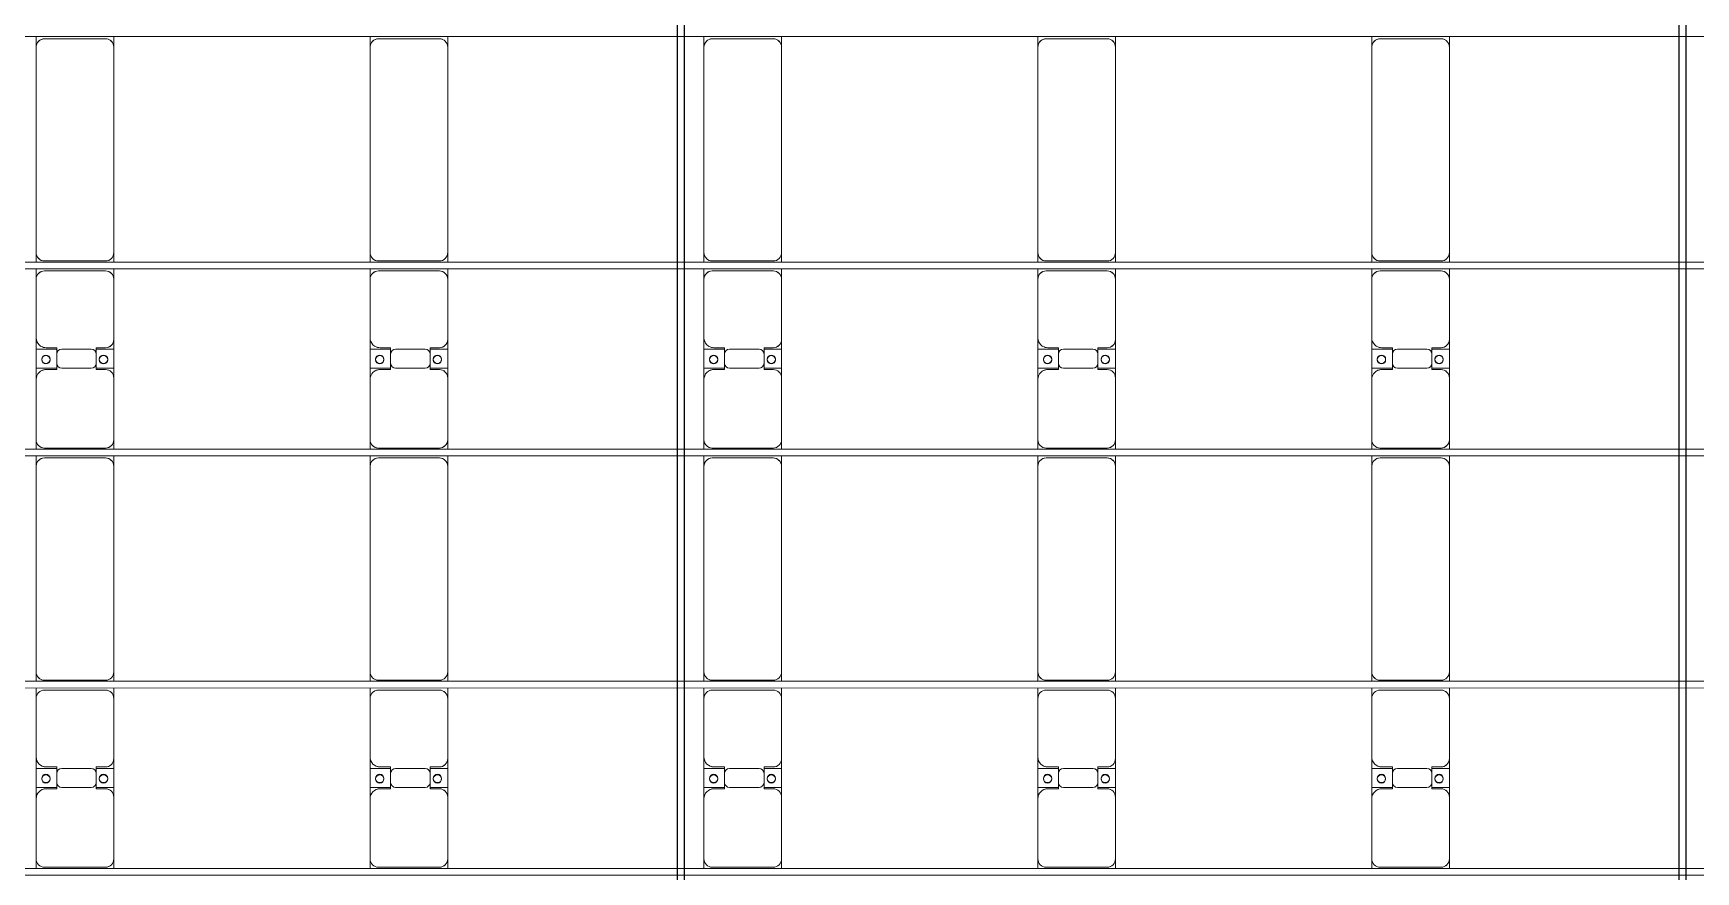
# Model space of a CAD drawing. Header units: millimetres. Extents: x -147246 to 112336, y -213734 to -86506.
# Drawn here: x -84365 to -74406, y -145905 to -140885 of the extents above; entities that cross this region are included whole.
import ezdxf

# ---------------------------------------------------------------- set-up
doc = ezdxf.new("R2010")
doc.units = ezdxf.units.MM
doc.layers.add('A-GENM', color=13, linetype='Continuous', lineweight=9)
doc.layers.add('S-BEAM', color=12, linetype='Continuous', lineweight=9)

# ---------------------------------------------------------------- blocks, each defined once
blk = doc.blocks.new('Dầm C52 - Dầm C52-18779-BỐ TRÍ KHUNG KẾT CẤU BÈ PIN 05')
at = {"layer": 'S-BEAM', "color": 1}
blk.add_line((-74474.3, 20), (74474.3, 20), dxfattribs=at)
blk = doc.blocks.new('Dầm C52 - Dầm C52-18780-BỐ TRÍ KHUNG KẾT CẤU BÈ PIN 05')
at = {"layer": 'S-BEAM', "color": 1}
for p, q in [((-74474.3, 20), (74474.3, 20)), ((74474.3, -20), (-74474.3, -20))]:
    blk.add_line(p, q, dxfattribs=at)
blk = doc.blocks.new('Dầm C52 - Dầm C52-18781-BỐ TRÍ KHUNG KẾT CẤU BÈ PIN 05')
at = {"layer": 'S-BEAM', "color": 1}
for p, q in [((-74474.3, 20), (74474.3, 20)), ((74474.3, -20), (-74474.3, -20))]:
    blk.add_line(p, q, dxfattribs=at)
blk = doc.blocks.new('Dầm C52 - Hộp 40x60-25898-BỐ TRÍ KHUNG KẾT CẤU BÈ PIN 05')
at = {"layer": 'S-BEAM', "color": 3, "lineweight": 25}
for p, q in [((-55982.1, 20), (55982.1, 20)), ((55982.1, -20), (-55982.1, -20))]:
    blk.add_line(p, q, dxfattribs=at)
blk = doc.blocks.new('Dầm C52 - Hộp 40x60-V1-BỐ TRÍ KHUNG KẾT CẤU BÈ PIN 05')
at = {"layer": 'S-BEAM', "color": 3, "lineweight": 25}
for p, q in [((-16391.3, 20), (55982.1, 20)), ((55982.1, -20), (-16391.3, -20))]:
    blk.add_line(p, q, dxfattribs=at)
blk = doc.blocks.new('Dai phao do pin - DẢI PHAO ĐỠ PIN-V7-BỐ TRÍ KHUNG KẾT CẤU BÈ PIN 05')
at = {"layer": 'A-GENM', "color": 7}
for p, q in [((55933.2, 241.6), (55989.7, 241.6)), ((56349.7, 241.6), (55989.7, 241.6)), ((56349.7, 241.6), (56532.2, 241.6)), ((56417.8, 241.6), (56600.3, 241.6)), ((56417.8, 118.2), (56417.8, 241.6)), ((56532.2, 241.6), (56532.2, 118.2)), ((56950.3, 241.6), (56600.3, 241.6)), ((56950.3, 241.6), (57013.2, 241.6)), ((57053.2, 241.6), (57109.7, 241.6)), ((58340.3, 241.6), (57109.7, 241.6)), ((58340.3, 241.6), (58403.2, 241.6)), ((58443.2, 241.6), (58499.7, 241.6)), ((58859.7, 241.6), (58499.7, 241.6)), ((58859.7, 241.6), (59042.2, 241.6)), ((58927.8, 241.6), (59110.3, 241.6)), ((58927.8, 118.2), (58927.8, 241.6)), ((59042.2, 241.6), (59042.2, 118.2)), ((59460.3, 241.6), (59110.3, 241.6)), ((59460.3, 241.6), (59523.2, 241.6)), ((59563.2, 241.6), (59619.7, 241.6)), ((60850.3, 241.6), (59619.7, 241.6)), ((60850.3, 241.6), (60913.2, 241.6)), ((55939.7, 191.6), (55939.7, -173.4)), ((56409.7, 118.2), (56409.7, 181.6)), ((56502.2, 118.2), (56409.7, 118.2)), ((56540.3, 118.2), (56447.8, 118.2)), ((56540.3, 181.6), (56540.3, 118.2)), ((57000.3, -173.4), (57000.3, 191.6)), ((57059.7, 191.6), (57059.7, -173.4)), ((58390.3, -173.4), (58390.3, 191.6)), ((58449.7, 191.6), (58449.7, -173.4)), ((58919.7, 118.2), (58919.7, 181.6)), ((59012.2, 118.2), (58919.7, 118.2)), ((59050.3, 118.2), (58957.8, 118.2)), ((59050.3, 181.6), (59050.3, 118.2)), ((59510.3, -173.4), (59510.3, 191.6)), ((59569.7, 191.6), (59569.7, -173.4)), ((60900.3, -173.4), (60900.3, 191.6)), ((56417.8, 88.2), (56417.8, -88.2)), ((56532.2, -88.2), (56532.2, 88.2)), ((58927.8, 88.2), (58927.8, -88.2)), ((59042.2, -88.2), (59042.2, 88.2)), ((56409.7, -173.4), (56409.7, -118.2)), ((56409.7, -118.2), (56502.2, -118.2)), ((56417.8, -223.4), (56417.8, -118.2)), ((56447.8, -118.2), (56540.3, -118.2)), ((56532.2, -118.2), (56532.2, -223.4)), ((56540.3, -118.2), (56540.3, -173.4)), ((58919.7, -173.4), (58919.7, -118.2)), ((58919.7, -118.2), (59012.2, -118.2)), ((58927.8, -223.4), (58927.8, -118.2)), ((58957.8, -118.2), (59050.3, -118.2)), ((59042.2, -118.2), (59042.2, -223.4)), ((59050.3, -118.2), (59050.3, -173.4)), ((55989.7, -223.4), (55933.2, -223.4)), ((55989.7, -223.4), (56359.7, -223.4)), ((56532.2, -223.4), (56359.7, -223.4)), ((56590.3, -223.4), (56417.8, -223.4)), ((56590.3, -223.4), (56950.3, -223.4)), ((57013.2, -223.4), (56950.3, -223.4)), ((57109.7, -223.4), (57053.2, -223.4)), ((57109.7, -223.4), (58340.3, -223.4)), ((58403.2, -223.4), (58340.3, -223.4)), ((58499.7, -223.4), (58443.2, -223.4)), ((58499.7, -223.4), (58869.7, -223.4)), ((59042.2, -223.4), (58869.7, -223.4)), ((59100.3, -223.4), (58927.8, -223.4)), ((59100.3, -223.4), (59460.3, -223.4)), ((59523.2, -223.4), (59460.3, -223.4)), ((59619.7, -223.4), (59563.2, -223.4)), ((59619.7, -223.4), (60850.3, -223.4)), ((60913.2, -223.4), (60850.3, -223.4))]:
    blk.add_line(p, q, dxfattribs=at)
for centre, radius, start, end in [((55989.7, 191.6), 50, 90, 180), ((55989.7, 191.6), 50, 135, 180), ((56349.7, 181.6), 60, 0, 90), ((56349.7, 181.6), 60, 0, 30), ((56468.6, 183.2), 25, 0, 180), ((56471.4, 183.2), 25, 0, 180), ((56600.3, 181.6), 60, 90, 180), ((56600.3, 181.6), 60, 150, 180), ((56950.3, 191.6), 50, 0, 90), ((56950.3, 191.6), 50, 0, 45), ((57109.7, 191.6), 50, 90, 180), ((57109.7, 191.6), 50, 105, 180), ((58340.3, 191.6), 50, 0, 90), ((58340.3, 191.6), 50, 15, 90), ((58499.7, 191.6), 50, 90, 180), ((58499.7, 191.6), 50, 135, 180), ((58859.7, 181.6), 60, 0, 90), ((58859.7, 181.6), 60, 0, 30), ((58978.6, 183.2), 25, 0, 180), ((58981.4, 183.2), 25, 360, 180), ((59110.3, 181.6), 60, 90, 180), ((59110.3, 181.6), 60, 150, 180), ((59460.3, 191.6), 50, 0, 90), ((59460.3, 191.6), 50, 0, 45), ((59619.7, 191.6), 50, 90, 180), ((59619.7, 191.6), 50, 105, 180), ((60850.3, 191.6), 50, 360, 90), ((60850.3, 191.6), 50, 15, 90), ((56447.8, 88.2), 30, 90, 180), ((56468.6, 183.2), 25, 180, 360), ((56471.4, 183.2), 25, 180, 0), ((56502.2, 88.2), 30, 0, 90), ((58957.8, 88.2), 30, 90, 180), ((58978.6, 183.2), 25, 180, 0), ((58981.4, 183.2), 25, 180, 360), ((59012.2, 88.2), 30, 0, 90), ((56447.8, -88.2), 30, 180, 270), ((56502.2, -88.2), 30, 270, 0), ((58957.8, -88.2), 30, 180, 270), ((59012.2, -88.2), 30, 270, 0), ((55989.7, -173.4), 50, 180, 270), ((55989.7, -173.4), 50, 180, 225), ((56359.7, -173.4), 50, 270, 0), ((56359.7, -173.4), 50, 315, 0), ((56468.6, -161.8), 25, 0, 180), ((56468.6, -161.8), 25, 180, 0), ((56471.4, -161.8), 25, 0, 180), ((56471.4, -161.8), 25, 180, 0), ((56590.3, -173.4), 50, 180, 270), ((56590.3, -173.4), 50, 180, 225), ((56950.3, -173.4), 50, 270, 0), ((56950.3, -173.4), 50, 315, 0), ((57109.7, -173.4), 50, 180, 270), ((57109.7, -173.4), 50, 180, 270), ((58340.3, -173.4), 50, 270, 0), ((58340.3, -173.4), 50, 285, 360), ((58499.7, -173.4), 50, 180, 270), ((58499.7, -173.4), 50, 180, 225), ((58869.7, -173.4), 50, 270, 0), ((58869.7, -173.4), 50, 315, 0), ((58978.6, -161.8), 25, 0, 180), ((58978.6, -161.8), 25, 180, 0), ((58981.4, -161.8), 25, 360, 180), ((58981.4, -161.8), 25, 180, 360), ((59100.3, -173.4), 50, 180, 270), ((59100.3, -173.4), 50, 180, 225), ((59460.3, -173.4), 50, 270, 0), ((59460.3, -173.4), 50, 315, 0), ((59619.7, -173.4), 50, 180, 270), ((59619.7, -173.4), 50, 180, 270), ((60850.3, -173.4), 50, 270, 360), ((60850.3, -173.4), 50, 285, 360)]:
    blk.add_arc(centre, radius, start, end, dxfattribs=at)
blk = doc.blocks.new('Dai phao do pin - DẢI PHAO ĐỠ PIN-V8-BỐ TRÍ KHUNG KẾT CẤU BÈ PIN 05')
at = {"layer": 'A-GENM', "color": 7}
for p, q in [((55933.2, 241.6), (55989.7, 241.6)), ((56349.7, 241.6), (55989.7, 241.6)), ((56349.7, 241.6), (56532.2, 241.6)), ((56417.8, 241.6), (56600.3, 241.6)), ((56417.8, 118.2), (56417.8, 241.6)), ((56532.2, 241.6), (56532.2, 118.2)), ((56950.3, 241.6), (56600.3, 241.6)), ((56950.3, 241.6), (57013.2, 241.6)), ((57053.2, 241.6), (57109.7, 241.6)), ((58340.3, 241.6), (57109.7, 241.6)), ((58340.3, 241.6), (58403.2, 241.6)), ((58443.2, 241.6), (58499.7, 241.6)), ((58859.7, 241.6), (58499.7, 241.6)), ((58859.7, 241.6), (59042.2, 241.6)), ((58927.8, 241.6), (59110.3, 241.6)), ((58927.8, 118.2), (58927.8, 241.6)), ((59042.2, 241.6), (59042.2, 118.2)), ((59460.3, 241.6), (59110.3, 241.6)), ((59460.3, 241.6), (59523.2, 241.6)), ((59563.2, 241.6), (59619.7, 241.6)), ((60850.3, 241.6), (59619.7, 241.6)), ((60850.3, 241.6), (60913.2, 241.6)), ((55939.7, 191.6), (55939.7, -173.4)), ((56409.7, 118.2), (56409.7, 181.6)), ((56502.2, 118.2), (56409.7, 118.2)), ((56540.3, 118.2), (56447.8, 118.2)), ((56540.3, 181.6), (56540.3, 118.2)), ((57000.3, -173.4), (57000.3, 191.6)), ((57059.7, 191.6), (57059.7, -173.4)), ((58390.3, -173.4), (58390.3, 191.6)), ((58449.7, 191.6), (58449.7, -173.4)), ((58919.7, 118.2), (58919.7, 181.6)), ((59012.2, 118.2), (58919.7, 118.2)), ((59050.3, 118.2), (58957.8, 118.2)), ((59050.3, 181.6), (59050.3, 118.2)), ((59510.3, -173.4), (59510.3, 191.6)), ((59569.7, 191.6), (59569.7, -173.4)), ((60900.3, -173.4), (60900.3, 191.6)), ((56417.8, 88.2), (56417.8, -88.2)), ((56532.2, -88.2), (56532.2, 88.2)), ((58927.8, 88.2), (58927.8, -88.2)), ((59042.2, -88.2), (59042.2, 88.2)), ((56409.7, -173.4), (56409.7, -118.2)), ((56409.7, -118.2), (56502.2, -118.2)), ((56417.8, -223.4), (56417.8, -118.2)), ((56447.8, -118.2), (56540.3, -118.2)), ((56532.2, -118.2), (56532.2, -223.4)), ((56540.3, -118.2), (56540.3, -173.4)), ((58919.7, -173.4), (58919.7, -118.2)), ((58919.7, -118.2), (59012.2, -118.2)), ((58927.8, -223.4), (58927.8, -118.2)), ((58957.8, -118.2), (59050.3, -118.2)), ((59042.2, -118.2), (59042.2, -223.4)), ((59050.3, -118.2), (59050.3, -173.4)), ((55989.7, -223.4), (55933.2, -223.4)), ((55989.7, -223.4), (56359.7, -223.4)), ((56532.2, -223.4), (56359.7, -223.4)), ((56590.3, -223.4), (56417.8, -223.4)), ((56590.3, -223.4), (56950.3, -223.4)), ((57013.2, -223.4), (56950.3, -223.4)), ((57109.7, -223.4), (57053.2, -223.4)), ((57109.7, -223.4), (58340.3, -223.4)), ((58403.2, -223.4), (58340.3, -223.4)), ((58499.7, -223.4), (58443.2, -223.4)), ((58499.7, -223.4), (58869.7, -223.4)), ((59042.2, -223.4), (58869.7, -223.4)), ((59100.3, -223.4), (58927.8, -223.4)), ((59100.3, -223.4), (59460.3, -223.4)), ((59523.2, -223.4), (59460.3, -223.4)), ((59619.7, -223.4), (59563.2, -223.4)), ((59619.7, -223.4), (60850.3, -223.4)), ((60913.2, -223.4), (60850.3, -223.4))]:
    blk.add_line(p, q, dxfattribs=at)
for centre, radius, start, end in [((55989.7, 191.6), 50, 90, 180), ((55989.7, 191.6), 50, 135, 180), ((56349.7, 181.6), 60, 0, 90), ((56349.7, 181.6), 60, 0, 30), ((56468.6, 183.2), 25, 0, 180), ((56471.4, 183.2), 25, 0, 180), ((56600.3, 181.6), 60, 90, 180), ((56600.3, 181.6), 60, 150, 180), ((56950.3, 191.6), 50, 0, 90), ((56950.3, 191.6), 50, 6.26009, 45), ((57109.7, 191.6), 50, 90, 180), ((57109.7, 191.6), 50, 105, 173.73963), ((58340.3, 191.6), 50, 0, 90), ((58340.3, 191.6), 50, 15, 90), ((58499.7, 191.6), 50, 90, 180), ((58499.7, 191.6), 50, 135, 173.73319), ((58859.7, 181.6), 60, 0, 90), ((58859.7, 181.6), 60, 0, 30), ((58978.6, 183.2), 25, 0, 180), ((58981.4, 183.2), 25, 360, 180), ((59110.3, 181.6), 60, 90, 180), ((59110.3, 181.6), 60, 150, 180), ((59460.3, 191.6), 50, 0, 90), ((59460.3, 191.6), 50, 0, 45), ((59619.7, 191.6), 50, 90, 180), ((59619.7, 191.6), 50, 105, 180), ((60850.3, 191.6), 50, 360, 90), ((60850.3, 191.6), 50, 15, 90), ((56447.8, 88.2), 30, 90, 180), ((56468.6, 183.2), 25, 180, 360), ((56471.4, 183.2), 25, 180, 0), ((56502.2, 88.2), 30, 0, 90), ((58957.8, 88.2), 30, 90, 180), ((58978.6, 183.2), 25, 180, 0), ((58981.4, 183.2), 25, 180, 360), ((59012.2, 88.2), 30, 0, 90), ((56447.8, -88.2), 30, 180, 270), ((56502.2, -88.2), 30, 270, 0), ((58957.8, -88.2), 30, 180, 270), ((59012.2, -88.2), 30, 270, 0), ((55989.7, -173.4), 50, 180, 270), ((55989.7, -173.4), 50, 180, 225), ((56359.7, -173.4), 50, 270, 0), ((56359.7, -173.4), 50, 315, 0), ((56468.6, -161.8), 25, 0, 180), ((56468.6, -161.8), 25, 180, 0), ((56471.4, -161.8), 25, 0, 180), ((56471.4, -161.8), 25, 180, 0), ((56590.3, -173.4), 50, 180, 270), ((56590.3, -173.4), 50, 180, 225), ((56950.3, -173.4), 50, 270, 0), ((56950.3, -173.4), 50, 315, 0), ((57109.7, -173.4), 50, 180, 270), ((57109.7, -173.4), 50, 180, 270), ((58340.3, -173.4), 50, 270, 0), ((58340.3, -173.4), 50, 285, 360), ((58499.7, -173.4), 50, 180, 270), ((58499.7, -173.4), 50, 180, 225), ((58869.7, -173.4), 50, 270, 0), ((58869.7, -173.4), 50, 315, 0), ((58978.6, -161.8), 25, 0, 180), ((58978.6, -161.8), 25, 180, 0), ((58981.4, -161.8), 25, 360, 180), ((58981.4, -161.8), 25, 180, 360), ((59100.3, -173.4), 50, 180, 270), ((59100.3, -173.4), 50, 180, 225), ((59460.3, -173.4), 50, 270, 0), ((59460.3, -173.4), 50, 315, 0), ((59619.7, -173.4), 50, 180, 270), ((59619.7, -173.4), 50, 180, 270), ((60850.3, -173.4), 50, 270, 360), ((60850.3, -173.4), 50, 285, 360)]:
    blk.add_arc(centre, radius, start, end, dxfattribs=at)
blk = doc.blocks.new('Dai phao do pin - DẢI PHAO ĐỠ PIN-V9-BỐ TRÍ KHUNG KẾT CẤU BÈ PIN 05')
at = {"layer": 'A-GENM', "color": 7}
for p, q in [((55933.2, 241.6), (55989.7, 241.6)), ((56349.7, 241.6), (55989.7, 241.6)), ((56349.7, 241.6), (56532.2, 241.6)), ((56417.8, 241.6), (56600.3, 241.6)), ((56417.8, 118.2), (56417.8, 241.6)), ((56532.2, 241.6), (56532.2, 118.2)), ((56950.3, 241.6), (56600.3, 241.6)), ((56950.3, 241.6), (57013.2, 241.6)), ((57053.2, 241.6), (57109.7, 241.6)), ((58340.3, 241.6), (57109.7, 241.6)), ((58340.3, 241.6), (58403.2, 241.6)), ((58443.2, 241.6), (58499.7, 241.6)), ((58859.7, 241.6), (58499.7, 241.6)), ((58859.7, 241.6), (59042.2, 241.6)), ((58927.8, 241.6), (59110.3, 241.6)), ((58927.8, 118.2), (58927.8, 241.6)), ((59042.2, 241.6), (59042.2, 118.2)), ((59460.3, 241.6), (59110.3, 241.6)), ((59460.3, 241.6), (59523.2, 241.6)), ((59563.2, 241.6), (59619.7, 241.6)), ((60850.3, 241.6), (59619.7, 241.6)), ((60850.3, 241.6), (60913.2, 241.6)), ((55939.7, 191.6), (55939.7, -173.4)), ((56409.7, 118.2), (56409.7, 181.6)), ((56502.2, 118.2), (56409.7, 118.2)), ((56540.3, 118.2), (56447.8, 118.2)), ((56540.3, 181.6), (56540.3, 118.2)), ((57000.3, -173.4), (57000.3, 191.6)), ((57059.7, 191.6), (57059.7, -173.4)), ((58390.3, -173.4), (58390.3, 191.6)), ((58449.7, 191.6), (58449.7, -173.4)), ((58919.7, 118.2), (58919.7, 181.6)), ((59012.2, 118.2), (58919.7, 118.2)), ((59050.3, 118.2), (58957.8, 118.2)), ((59050.3, 181.6), (59050.3, 118.2)), ((59510.3, -173.4), (59510.3, 191.6)), ((59569.7, 191.6), (59569.7, -173.4)), ((60900.3, -173.4), (60900.3, 191.6)), ((56417.8, 88.2), (56417.8, -88.2)), ((56532.2, -88.2), (56532.2, 88.2)), ((58927.8, 88.2), (58927.8, -88.2)), ((59042.2, -88.2), (59042.2, 88.2)), ((56409.7, -173.4), (56409.7, -118.2)), ((56409.7, -118.2), (56502.2, -118.2)), ((56417.8, -223.4), (56417.8, -118.2)), ((56447.8, -118.2), (56540.3, -118.2)), ((56532.2, -118.2), (56532.2, -223.4)), ((56540.3, -118.2), (56540.3, -173.4)), ((58919.7, -173.4), (58919.7, -118.2)), ((58919.7, -118.2), (59012.2, -118.2)), ((58927.8, -223.4), (58927.8, -118.2)), ((58957.8, -118.2), (59050.3, -118.2)), ((59042.2, -118.2), (59042.2, -223.4)), ((59050.3, -118.2), (59050.3, -173.4)), ((55989.7, -223.4), (55933.2, -223.4)), ((55989.7, -223.4), (56359.7, -223.4)), ((56532.2, -223.4), (56359.7, -223.4)), ((56590.3, -223.4), (56417.8, -223.4)), ((56590.3, -223.4), (56950.3, -223.4)), ((57013.2, -223.4), (56950.3, -223.4)), ((57109.7, -223.4), (57053.2, -223.4)), ((57109.7, -223.4), (58340.3, -223.4)), ((58403.2, -223.4), (58340.3, -223.4)), ((58499.7, -223.4), (58443.2, -223.4)), ((58499.7, -223.4), (58869.7, -223.4)), ((59042.2, -223.4), (58869.7, -223.4)), ((59100.3, -223.4), (58927.8, -223.4)), ((59100.3, -223.4), (59460.3, -223.4)), ((59523.2, -223.4), (59460.3, -223.4)), ((59619.7, -223.4), (59563.2, -223.4)), ((59619.7, -223.4), (60850.3, -223.4)), ((60913.2, -223.4), (60850.3, -223.4))]:
    blk.add_line(p, q, dxfattribs=at)
for centre, radius, start, end in [((55989.7, 191.6), 50, 90, 180), ((55989.7, 191.6), 50, 135, 180), ((56349.7, 181.6), 60, 0, 90), ((56349.7, 181.6), 60, 0, 30), ((56468.6, 183.2), 25, 0, 180), ((56471.4, 183.2), 25, 0, 180), ((56600.3, 181.6), 60, 90, 180), ((56600.3, 181.6), 60, 150, 180), ((56950.3, 191.6), 50, 0, 90), ((56950.3, 191.6), 50, 0, 45), ((57109.7, 191.6), 50, 90, 180), ((57109.7, 191.6), 50, 105, 180), ((58340.3, 191.6), 50, 0, 90), ((58340.3, 191.6), 50, 15, 90), ((58499.7, 191.6), 50, 90, 180), ((58499.7, 191.6), 50, 135, 180), ((58859.7, 181.6), 60, 0, 90), ((58859.7, 181.6), 60, 0, 30), ((58978.6, 183.2), 25, 0, 180), ((58981.4, 183.2), 25, 360, 180), ((59110.3, 181.6), 60, 90, 180), ((59110.3, 181.6), 60, 150, 180), ((59460.3, 191.6), 50, 0, 90), ((59460.3, 191.6), 50, 0, 45), ((59619.7, 191.6), 50, 90, 180), ((59619.7, 191.6), 50, 105, 180), ((60850.3, 191.6), 50, 360, 90), ((60850.3, 191.6), 50, 15, 90), ((56447.8, 88.2), 30, 90, 180), ((56468.6, 183.2), 25, 180, 360), ((56471.4, 183.2), 25, 180, 0), ((56502.2, 88.2), 30, 0, 90), ((58957.8, 88.2), 30, 90, 180), ((58978.6, 183.2), 25, 180, 0), ((58981.4, 183.2), 25, 180, 360), ((59012.2, 88.2), 30, 0, 90), ((56447.8, -88.2), 30, 180, 270), ((56502.2, -88.2), 30, 270, 0), ((58957.8, -88.2), 30, 180, 270), ((59012.2, -88.2), 30, 270, 0), ((55989.7, -173.4), 50, 180, 270), ((55989.7, -173.4), 50, 180, 225), ((56359.7, -173.4), 50, 270, 0), ((56359.7, -173.4), 50, 315, 0), ((56468.6, -161.8), 25, 0, 180), ((56468.6, -161.8), 25, 180, 0), ((56471.4, -161.8), 25, 0, 180), ((56471.4, -161.8), 25, 180, 0), ((56590.3, -173.4), 50, 180, 270), ((56590.3, -173.4), 50, 180, 225), ((56950.3, -173.4), 50, 270, 0), ((56950.3, -173.4), 50, 315, 0), ((57109.7, -173.4), 50, 180, 270), ((57109.7, -173.4), 50, 180, 270), ((58340.3, -173.4), 50, 270, 0), ((58340.3, -173.4), 50, 285, 360), ((58499.7, -173.4), 50, 180, 270), ((58499.7, -173.4), 50, 180, 225), ((58869.7, -173.4), 50, 270, 0), ((58869.7, -173.4), 50, 315, 0), ((58978.6, -161.8), 25, 0, 180), ((58978.6, -161.8), 25, 180, 0), ((58981.4, -161.8), 25, 360, 180), ((58981.4, -161.8), 25, 180, 360), ((59100.3, -173.4), 50, 180, 270), ((59100.3, -173.4), 50, 180, 225), ((59460.3, -173.4), 50, 270, 0), ((59460.3, -173.4), 50, 315, 0), ((59619.7, -173.4), 50, 180, 270), ((59619.7, -173.4), 50, 180, 270), ((60850.3, -173.4), 50, 270, 360), ((60850.3, -173.4), 50, 285, 360)]:
    blk.add_arc(centre, radius, start, end, dxfattribs=at)
blk = doc.blocks.new('Dai phao do pin - DẢI PHAO ĐỠ PIN-V10-BỐ TRÍ KHUNG KẾT CẤU BÈ PIN 05')
at = {"layer": 'A-GENM', "color": 7}
for p, q in [((55933.2, 241.6), (55989.7, 241.6)), ((56349.7, 241.6), (55989.7, 241.6)), ((56349.7, 241.6), (56532.2, 241.6)), ((56417.8, 241.6), (56600.3, 241.6)), ((56417.8, 118.2), (56417.8, 241.6)), ((56532.2, 241.6), (56532.2, 118.2)), ((56950.3, 241.6), (56600.3, 241.6)), ((56950.3, 241.6), (57013.2, 241.6)), ((57053.2, 241.6), (57109.7, 241.6)), ((58340.3, 241.6), (57109.7, 241.6)), ((58340.3, 241.6), (58403.2, 241.6)), ((58443.2, 241.6), (58499.7, 241.6)), ((58859.7, 241.6), (58499.7, 241.6)), ((58859.7, 241.6), (59042.2, 241.6)), ((58927.8, 241.6), (59110.3, 241.6)), ((58927.8, 118.2), (58927.8, 241.6)), ((59042.2, 241.6), (59042.2, 118.2)), ((59460.3, 241.6), (59110.3, 241.6)), ((59460.3, 241.6), (59523.2, 241.6)), ((59563.2, 241.6), (59619.7, 241.6)), ((60850.3, 241.6), (59619.7, 241.6)), ((60850.3, 241.6), (60913.2, 241.6)), ((55939.7, 191.6), (55939.7, -173.4)), ((56409.7, 118.2), (56409.7, 181.6)), ((56502.2, 118.2), (56409.7, 118.2)), ((56540.3, 118.2), (56447.8, 118.2)), ((56540.3, 181.6), (56540.3, 118.2)), ((57000.3, -173.4), (57000.3, 191.6)), ((57059.7, 191.6), (57059.7, -173.4)), ((58390.3, -173.4), (58390.3, 191.6)), ((58449.7, 191.6), (58449.7, -173.4)), ((58919.7, 118.2), (58919.7, 181.6)), ((59012.2, 118.2), (58919.7, 118.2)), ((59050.3, 118.2), (58957.8, 118.2)), ((59050.3, 181.6), (59050.3, 118.2)), ((59510.3, -173.4), (59510.3, 191.6)), ((59569.7, 191.6), (59569.7, -173.4)), ((60900.3, -173.4), (60900.3, 191.6)), ((56417.8, 88.2), (56417.8, -88.2)), ((56532.2, -88.2), (56532.2, 88.2)), ((58927.8, 88.2), (58927.8, -88.2)), ((59042.2, -88.2), (59042.2, 88.2)), ((56409.7, -173.4), (56409.7, -118.2)), ((56409.7, -118.2), (56502.2, -118.2)), ((56417.8, -223.4), (56417.8, -118.2)), ((56447.8, -118.2), (56540.3, -118.2)), ((56532.2, -118.2), (56532.2, -223.4)), ((56540.3, -118.2), (56540.3, -173.4)), ((58919.7, -173.4), (58919.7, -118.2)), ((58919.7, -118.2), (59012.2, -118.2)), ((58927.8, -223.4), (58927.8, -118.2)), ((58957.8, -118.2), (59050.3, -118.2)), ((59042.2, -118.2), (59042.2, -223.4)), ((59050.3, -118.2), (59050.3, -173.4)), ((55989.7, -223.4), (55933.2, -223.4)), ((55989.7, -223.4), (56359.7, -223.4)), ((56532.2, -223.4), (56359.7, -223.4)), ((56590.3, -223.4), (56417.8, -223.4)), ((56590.3, -223.4), (56950.3, -223.4)), ((57013.2, -223.4), (56950.3, -223.4)), ((57109.7, -223.4), (57053.2, -223.4)), ((57109.7, -223.4), (58340.3, -223.4)), ((58403.2, -223.4), (58340.3, -223.4)), ((58499.7, -223.4), (58443.2, -223.4)), ((58499.7, -223.4), (58869.7, -223.4)), ((59042.2, -223.4), (58869.7, -223.4)), ((59100.3, -223.4), (58927.8, -223.4)), ((59100.3, -223.4), (59460.3, -223.4)), ((59523.2, -223.4), (59460.3, -223.4)), ((59619.7, -223.4), (59563.2, -223.4)), ((59619.7, -223.4), (60850.3, -223.4)), ((60913.2, -223.4), (60850.3, -223.4))]:
    blk.add_line(p, q, dxfattribs=at)
for centre, radius, start, end in [((55989.7, 191.6), 50, 90, 180), ((55989.7, 191.6), 50, 135, 180), ((56349.7, 181.6), 60, 0, 90), ((56349.7, 181.6), 60, 0, 30), ((56468.6, 183.2), 25, 0, 180), ((56471.4, 183.2), 25, 0, 180), ((56600.3, 181.6), 60, 90, 180), ((56600.3, 181.6), 60, 150, 180), ((56950.3, 191.6), 50, 0, 90), ((56950.3, 191.6), 50, 0, 45), ((57109.7, 191.6), 50, 90, 180), ((57109.7, 191.6), 50, 105, 180), ((58340.3, 191.6), 50, 0, 90), ((58340.3, 191.6), 50, 15, 90), ((58499.7, 191.6), 50, 90, 180), ((58499.7, 191.6), 50, 135, 180), ((58859.7, 181.6), 60, 0, 90), ((58859.7, 181.6), 60, 0, 30), ((58978.6, 183.2), 25, 0, 180), ((58981.4, 183.2), 25, 360, 180), ((59110.3, 181.6), 60, 90, 180), ((59110.3, 181.6), 60, 150, 180), ((59460.3, 191.6), 50, 0, 90), ((59460.3, 191.6), 50, 0, 45), ((59619.7, 191.6), 50, 90, 180), ((59619.7, 191.6), 50, 105, 180), ((60850.3, 191.6), 50, 360, 90), ((60850.3, 191.6), 50, 15, 90), ((56447.8, 88.2), 30, 90, 180), ((56468.6, 183.2), 25, 180, 360), ((56471.4, 183.2), 25, 180, 0), ((56502.2, 88.2), 30, 0, 90), ((58957.8, 88.2), 30, 90, 180), ((58978.6, 183.2), 25, 180, 0), ((58981.4, 183.2), 25, 180, 360), ((59012.2, 88.2), 30, 0, 90), ((56447.8, -88.2), 30, 180, 270), ((56502.2, -88.2), 30, 270, 0), ((58957.8, -88.2), 30, 180, 270), ((59012.2, -88.2), 30, 270, 0), ((55989.7, -173.4), 50, 180, 270), ((55989.7, -173.4), 50, 180, 225), ((56359.7, -173.4), 50, 270, 0), ((56359.7, -173.4), 50, 315, 0), ((56468.6, -161.8), 25, 0, 180), ((56468.6, -161.8), 25, 180, 0), ((56471.4, -161.8), 25, 0, 180), ((56471.4, -161.8), 25, 180, 0), ((56590.3, -173.4), 50, 180, 270), ((56590.3, -173.4), 50, 180, 225), ((56950.3, -173.4), 50, 270, 0), ((56950.3, -173.4), 50, 315, 0), ((57109.7, -173.4), 50, 180, 270), ((57109.7, -173.4), 50, 180, 270), ((58340.3, -173.4), 50, 270, 0), ((58340.3, -173.4), 50, 285, 360), ((58499.7, -173.4), 50, 180, 270), ((58499.7, -173.4), 50, 180, 225), ((58869.7, -173.4), 50, 270, 0), ((58869.7, -173.4), 50, 315, 0), ((58978.6, -161.8), 25, 0, 180), ((58978.6, -161.8), 25, 180, 0), ((58981.4, -161.8), 25, 360, 180), ((58981.4, -161.8), 25, 180, 360), ((59100.3, -173.4), 50, 180, 270), ((59100.3, -173.4), 50, 180, 225), ((59460.3, -173.4), 50, 270, 0), ((59460.3, -173.4), 50, 315, 0), ((59619.7, -173.4), 50, 180, 270), ((59619.7, -173.4), 50, 180, 270), ((60850.3, -173.4), 50, 270, 360), ((60850.3, -173.4), 50, 285, 360)]:
    blk.add_arc(centre, radius, start, end, dxfattribs=at)
blk = doc.blocks.new('Dai phao do pin - DẢI PHAO ĐỠ PIN-V11-BỐ TRÍ KHUNG KẾT CẤU BÈ PIN 05')
at = {"layer": 'A-GENM', "color": 7}
for p, q in [((55933.2, 241.6), (55989.7, 241.6)), ((56349.7, 241.6), (55989.7, 241.6)), ((56349.7, 241.6), (56532.2, 241.6)), ((56417.8, 241.6), (56600.3, 241.6)), ((56417.8, 118.2), (56417.8, 241.6)), ((56532.2, 241.6), (56532.2, 118.2)), ((56950.3, 241.6), (56600.3, 241.6)), ((56950.3, 241.6), (57013.2, 241.6)), ((57053.2, 241.6), (57109.7, 241.6)), ((58340.3, 241.6), (57109.7, 241.6)), ((58340.3, 241.6), (58403.2, 241.6)), ((58443.2, 241.6), (58499.7, 241.6)), ((58859.7, 241.6), (58499.7, 241.6)), ((58859.7, 241.6), (59042.2, 241.6)), ((58927.8, 241.6), (59110.3, 241.6)), ((58927.8, 118.2), (58927.8, 241.6)), ((59042.2, 241.6), (59042.2, 118.2)), ((59460.3, 241.6), (59110.3, 241.6)), ((59460.3, 241.6), (59523.2, 241.6)), ((59563.2, 241.6), (59619.7, 241.6)), ((60850.3, 241.6), (59619.7, 241.6)), ((60850.3, 241.6), (60913.2, 241.6)), ((55939.7, 191.6), (55939.7, -173.4)), ((56409.7, 118.2), (56409.7, 181.6)), ((56502.2, 118.2), (56409.7, 118.2)), ((56540.3, 118.2), (56447.8, 118.2)), ((56540.3, 181.6), (56540.3, 118.2)), ((57000.3, -173.4), (57000.3, 191.6)), ((57059.7, 191.6), (57059.7, -173.4)), ((58390.3, -173.4), (58390.3, 191.6)), ((58449.7, 191.6), (58449.7, -173.4)), ((58919.7, 118.2), (58919.7, 181.6)), ((59012.2, 118.2), (58919.7, 118.2)), ((59050.3, 118.2), (58957.8, 118.2)), ((59050.3, 181.6), (59050.3, 118.2)), ((59510.3, -173.4), (59510.3, 191.6)), ((59569.7, 191.6), (59569.7, -173.4)), ((60900.3, -173.4), (60900.3, 191.6)), ((56417.8, 88.2), (56417.8, -88.2)), ((56532.2, -88.2), (56532.2, 88.2)), ((58927.8, 88.2), (58927.8, -88.2)), ((59042.2, -88.2), (59042.2, 88.2)), ((56409.7, -173.4), (56409.7, -118.2)), ((56409.7, -118.2), (56502.2, -118.2)), ((56417.8, -223.4), (56417.8, -118.2)), ((56447.8, -118.2), (56540.3, -118.2)), ((56532.2, -118.2), (56532.2, -223.4)), ((56540.3, -118.2), (56540.3, -173.4)), ((58919.7, -173.4), (58919.7, -118.2)), ((58919.7, -118.2), (59012.2, -118.2)), ((58927.8, -223.4), (58927.8, -118.2)), ((58957.8, -118.2), (59050.3, -118.2)), ((59042.2, -118.2), (59042.2, -223.4)), ((59050.3, -118.2), (59050.3, -173.4)), ((55989.7, -223.4), (55933.2, -223.4)), ((55989.7, -223.4), (56359.7, -223.4)), ((56532.2, -223.4), (56359.7, -223.4)), ((56590.3, -223.4), (56417.8, -223.4)), ((56590.3, -223.4), (56950.3, -223.4)), ((57013.2, -223.4), (56950.3, -223.4)), ((57109.7, -223.4), (57053.2, -223.4)), ((57109.7, -223.4), (58340.3, -223.4)), ((58403.2, -223.4), (58340.3, -223.4)), ((58499.7, -223.4), (58443.2, -223.4)), ((58499.7, -223.4), (58869.7, -223.4)), ((59042.2, -223.4), (58869.7, -223.4)), ((59100.3, -223.4), (58927.8, -223.4)), ((59100.3, -223.4), (59460.3, -223.4)), ((59523.2, -223.4), (59460.3, -223.4)), ((59619.7, -223.4), (59563.2, -223.4)), ((59619.7, -223.4), (60850.3, -223.4)), ((60913.2, -223.4), (60850.3, -223.4))]:
    blk.add_line(p, q, dxfattribs=at)
for centre, radius, start, end in [((55989.7, 191.6), 50, 90, 180), ((55989.7, 191.6), 50, 135, 180), ((56349.7, 181.6), 60, 0, 90), ((56349.7, 181.6), 60, 0, 30), ((56468.6, 183.2), 25, 0, 180), ((56471.4, 183.2), 25, 0, 180), ((56600.3, 181.6), 60, 90, 180), ((56600.3, 181.6), 60, 150, 180), ((56950.3, 191.6), 50, 0, 90), ((56950.3, 191.6), 50, 0, 45), ((57109.7, 191.6), 50, 90, 180), ((57109.7, 191.6), 50, 105, 180), ((58340.3, 191.6), 50, 0, 90), ((58340.3, 191.6), 50, 15, 90), ((58499.7, 191.6), 50, 90, 180), ((58499.7, 191.6), 50, 135, 180), ((58859.7, 181.6), 60, 0, 90), ((58859.7, 181.6), 60, 0, 30), ((58978.6, 183.2), 25, 0, 180), ((58981.4, 183.2), 25, 360, 180), ((59110.3, 181.6), 60, 90, 180), ((59110.3, 181.6), 60, 150, 180), ((59460.3, 191.6), 50, 0, 90), ((59460.3, 191.6), 50, 0, 45), ((59619.7, 191.6), 50, 90, 180), ((59619.7, 191.6), 50, 105, 180), ((60850.3, 191.6), 50, 360, 90), ((60850.3, 191.6), 50, 15, 90), ((56447.8, 88.2), 30, 90, 180), ((56468.6, 183.2), 25, 180, 360), ((56471.4, 183.2), 25, 180, 0), ((56502.2, 88.2), 30, 0, 90), ((58957.8, 88.2), 30, 90, 180), ((58978.6, 183.2), 25, 180, 0), ((58981.4, 183.2), 25, 180, 360), ((59012.2, 88.2), 30, 0, 90), ((56447.8, -88.2), 30, 180, 270), ((56502.2, -88.2), 30, 270, 0), ((58957.8, -88.2), 30, 180, 270), ((59012.2, -88.2), 30, 270, 0), ((55989.7, -173.4), 50, 180, 270), ((55989.7, -173.4), 50, 180, 225), ((56359.7, -173.4), 50, 270, 0), ((56359.7, -173.4), 50, 315, 0), ((56468.6, -161.8), 25, 0, 180), ((56468.6, -161.8), 25, 180, 0), ((56471.4, -161.8), 25, 0, 180), ((56471.4, -161.8), 25, 180, 0), ((56590.3, -173.4), 50, 180, 270), ((56590.3, -173.4), 50, 180, 225), ((56950.3, -173.4), 50, 270, 0), ((56950.3, -173.4), 50, 315, 0), ((57109.7, -173.4), 50, 180, 270), ((57109.7, -173.4), 50, 180, 270), ((58340.3, -173.4), 50, 270, 0), ((58340.3, -173.4), 50, 285, 360), ((58499.7, -173.4), 50, 180, 270), ((58499.7, -173.4), 50, 180, 225), ((58869.7, -173.4), 50, 270, 0), ((58869.7, -173.4), 50, 315, 0), ((58978.6, -161.8), 25, 0, 180), ((58978.6, -161.8), 25, 180, 0), ((58981.4, -161.8), 25, 360, 180), ((58981.4, -161.8), 25, 180, 360), ((59100.3, -173.4), 50, 180, 270), ((59100.3, -173.4), 50, 180, 225), ((59460.3, -173.4), 50, 270, 0), ((59460.3, -173.4), 50, 315, 0), ((59619.7, -173.4), 50, 180, 270), ((59619.7, -173.4), 50, 180, 270), ((60850.3, -173.4), 50, 270, 360), ((60850.3, -173.4), 50, 285, 360)]:
    blk.add_arc(centre, radius, start, end, dxfattribs=at)
blk = doc.blocks.new('HOBANMONG_BEPIN 5_rvt-1-BỐ TRÍ KHUNG KẾT CẤU BÈ PIN 05')
at = {"layer": 'A-GENM', "color": 3, "lineweight": 25, "rotation": 89.99977101252024}
for name, p in [('Dai phao do pin - DẢI PHAO ĐỠ PIN-V7-BỐ TRÍ KHUNG KẾT CẤU BÈ PIN 05', (-84105.9, -201818)), ('Dai phao do pin - DẢI PHAO ĐỠ PIN-V8-BỐ TRÍ KHUNG KẾT CẤU BÈ PIN 05', (-82105.9, -201818)), ('Dai phao do pin - DẢI PHAO ĐỠ PIN-V9-BỐ TRÍ KHUNG KẾT CẤU BÈ PIN 05', (-80105.9, -201818)), ('Dai phao do pin - DẢI PHAO ĐỠ PIN-V10-BỐ TRÍ KHUNG KẾT CẤU BÈ PIN 05', (-78105.9, -201818)), ('Dai phao do pin - DẢI PHAO ĐỠ PIN-V11-BỐ TRÍ KHUNG KẾT CẤU BÈ PIN 05', (-76105.9, -201818))]:
    blk.add_blockref(name, p, dxfattribs=at)
at = {"layer": 'S-BEAM', "color": 3, "lineweight": 25}
for name, p, rotation in [('Dầm C52 - Hộp 40x60-25898-BỐ TRÍ KHUNG KẾT CẤU BÈ PIN 05', (-80485.7, -148536.9), 269.9997710125197), ('Dầm C52 - Hộp 40x60-V1-BỐ TRÍ KHUNG KẾT CẤU BÈ PIN 05', (-74485.7, -148536.9), 269.9997710125197), ('Dầm C52 - Dầm C52-18779-BỐ TRÍ KHUNG KẾT CẤU BÈ PIN 05', (-66080, -140884.9), 179.9997710135151), ('Dầm C52 - Dầm C52-18780-BỐ TRÍ KHUNG KẾT CẤU BÈ PIN 05', (-66080, -142274.9), 179.9997710135151), ('Dầm C52 - Dầm C52-18780-BỐ TRÍ KHUNG KẾT CẤU BÈ PIN 05', (-66080, -143394.9), 179.9997710135151), ('Dầm C52 - Dầm C52-18781-BỐ TRÍ KHUNG KẾT CẤU BÈ PIN 05', (-66080, -144784.9), 179.9997710135151), ('Dầm C52 - Dầm C52-18781-BỐ TRÍ KHUNG KẾT CẤU BÈ PIN 05', (-66080, -145904.9), 179.9997710135151)]:
    blk.add_blockref(name, p, dxfattribs=dict(at, rotation=rotation))

msp = doc.modelspace()

# ---------------------------------------------------------------- block references
at = {"lineweight": 5}
msp.add_blockref('HOBANMONG_BEPIN 5_rvt-1-BỐ TRÍ KHUNG KẾT CẤU BÈ PIN 05', (0, 0), dxfattribs=at)

doc.saveas('drawing.dxf')
